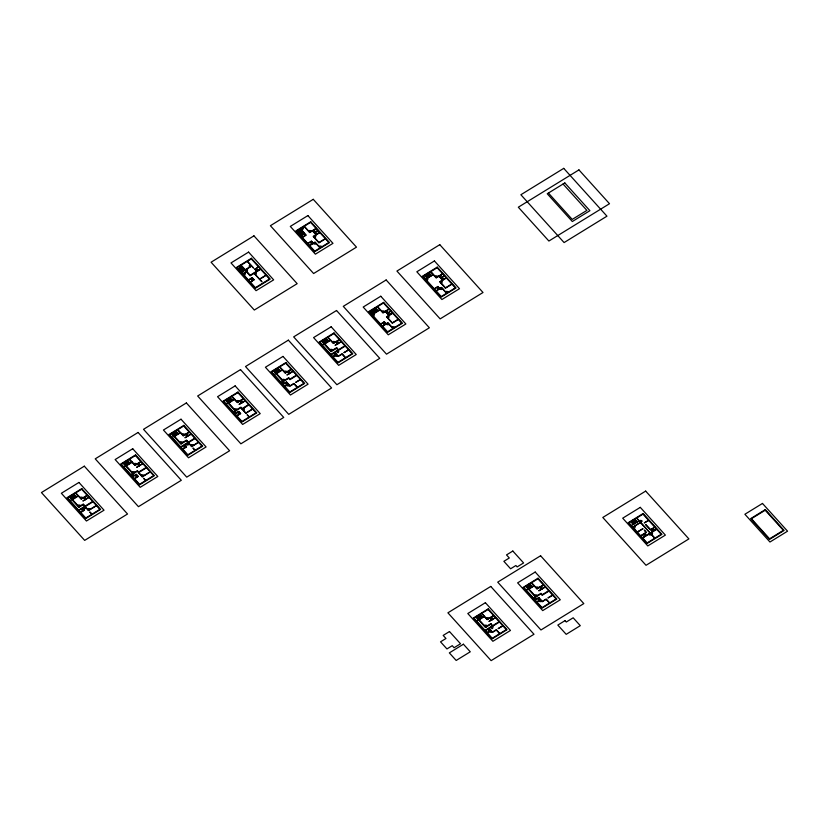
<?xml version="1.0" encoding="UTF-8"?>
<svg xmlns="http://www.w3.org/2000/svg" width="829" height="829" viewBox="0 0 829 829"><rect width="100%" height="100%" fill="white"/><g stroke="black" fill="none" stroke-linecap="round" stroke-linejoin="round"><path stroke-width="1.24" d="M373.786 310.233L374.252 309.766L373.578 310.005M427.432 274.938L427.909 274.461L427.236 274.71M238.441 268.917L241.902 266.793A2.135 1.731 -5.9 0 1 238.939 266.492M297.756 232.41L301.217 230.275A2.135 1.731 -5.9 0 1 298.253 229.975M238.783 269.301L242.244 267.166M298.098 232.783L301.559 230.659M239.125 269.674L242.586 267.549M298.44 233.167L301.911 231.032M239.467 270.057L242.928 267.922M298.792 233.54L302.253 231.415M239.809 270.441L243.27 268.306M299.134 233.923L302.595 231.788M240.151 270.814L243.622 268.689M299.476 234.306L302.937 232.172M240.503 271.197L243.964 269.062M299.818 234.68L303.279 232.555M240.845 271.57L244.306 269.446M300.16 235.063L303.621 232.928M241.187 271.953L244.648 269.819M300.502 235.446L303.963 233.312M245.26 269.757L251.384 265.995M241.529 272.337L244.99 270.202M245.425 269.933L251.539 266.171M300.844 235.819L304.305 233.685M316.046 228.389L309.745 232.265L304.305 226.255M242.762 273.694L246.223 271.57L240.669 265.425M302.077 237.187L305.538 235.053L299.984 228.908M316.201 228.566L309.683 232.576L304.088 226.39M243.073 274.036L246.969 271.643M302.388 237.529L306.284 235.135L300.419 228.649M258.555 266.928L254.493 269.425L258.71 267.104M314.357 232.576L317.87 230.41M314.512 232.752L318.035 230.586M260.389 268.948L250.203 275.218L241.104 265.156M319.704 232.441L313.175 236.452L318.937 242.814L325.455 238.804M319.859 232.607L313.559 236.493L318.999 242.503M260.689 269.29L250.078 275.829L246.534 271.912M248.399 279.933L252.13 277.632L254.12 279.829L250.379 282.129M307.714 243.425L311.455 241.125L313.279 243.146M248.555 280.109L252.068 277.943M307.87 243.591L311.393 241.426M250.223 281.953L253.964 279.653M309.549 245.446L315.041 242.058L320.212 247.788M309.704 245.622L314.979 242.369L319.994 247.923M259.529 279.114L265.985 275.135M318.771 242.638L325.3 238.628M259.467 279.414L266.14 275.311M425.588 275.891L427.329 274.824M426.199 276.575L430.137 274.161M371.755 311.3L373.682 310.119M124.319 464.478L128.65 461.815M425.515 279.124L433.08 274.472M172.608 434.945L176.929 432.282M226.742 401.63L231.073 398.967M274.596 372.169L278.927 369.506M322.761 342.522L327.082 339.859M372.376 311.984L376.698 309.321M425.671 279.3L433.235 274.648M70.538 498.198L74.869 495.524M123.822 466.914L131.614 462.116L129.148 459.38M172.111 437.38L179.903 432.583L177.427 429.857M226.244 404.055L234.037 399.267L231.571 396.531M274.098 374.594L281.891 369.807L279.425 367.071M322.263 344.957L330.046 340.159L327.579 337.434M371.879 314.419L379.661 309.621L377.195 306.885M70.04 500.623L77.833 495.825L75.366 493.1M125.863 466.188L132.36 462.188M174.152 436.655L180.639 432.655M228.286 403.329L234.773 399.34M276.14 373.879L282.637 369.879M324.305 344.232L330.792 340.232M372.19 314.751L380.407 309.694M72.082 499.897L78.568 495.908M442.562 273.746L436.261 277.622L430.831 271.601M442.727 273.922L436.199 277.933L430.603 271.746M140.878 461.525L135.013 465.131L129.583 459.121M189.157 431.992L183.302 435.598L177.862 429.588M243.301 398.676L237.436 402.283L231.996 396.262M291.155 369.216L285.29 372.822L279.86 366.801M339.31 339.569L333.455 343.175L328.015 337.165M388.925 309.03L383.071 312.637L377.63 306.626M141.034 461.701L134.951 465.442L132.132 462.323M189.323 432.168L183.24 435.909L180.421 432.8M243.457 398.842L237.374 402.593L234.555 399.474M291.311 369.392L285.228 373.133L282.409 370.014M339.465 339.745L333.382 343.486L330.574 340.367M389.081 309.207L382.998 312.947L380.19 309.828M87.097 495.245L81.232 498.851L75.791 492.83M87.252 495.41L81.169 499.162L78.351 496.043M440.883 277.933L444.396 275.767M441.038 278.109L444.551 275.943M138.971 465.846L136.619 467.297L142.868 463.722M139.189 465.711L142.702 463.546M187.25 436.323L184.908 437.764L191.147 434.199M187.468 436.189L190.991 434.023M241.384 402.998L239.042 404.438L245.28 400.873M241.612 402.863L245.125 400.697M289.248 373.537L286.896 374.977L293.145 371.413M289.466 373.402L292.979 371.237M337.403 343.9L335.061 345.341L341.299 341.766M337.621 343.755L341.144 341.6M387.236 313.217L390.76 311.051M387.402 313.393L390.915 311.227M85.19 499.566L82.838 501.006L89.076 497.441M85.408 499.431L88.921 497.265M446.23 277.788L439.702 281.808L445.453 288.171L451.981 284.16M446.385 277.964L440.085 281.85L445.515 287.86M181.002 443.494L186.473 440.126L188.318 442.158M331.154 351.071L336.626 347.703L338.46 349.734M392.583 313.082L386.501 316.823L392.252 323.186L398.334 319.445M392.739 313.258L386.884 316.865L392.324 322.875L398.179 319.269M78.942 506.737L83.294 504.063L85.128 506.094M130.868 474.696L137.386 470.685L138.64 472.084L146.205 467.421M186.784 440.468L180.877 444.106L171.375 433.588M233.291 411.847L240.918 407.143L242.182 408.542L248.627 404.573M281.145 382.387L288.782 377.692L290.036 379.081L296.481 375.112M336.937 348.045L331.03 351.683L321.528 341.154M83.594 504.405L78.817 507.348L69.304 496.83M131.179 475.038L137.262 471.297L142.287 476.862L150.287 471.939M233.591 412.189L240.793 407.754L245.83 413.319L252.71 409.091M281.456 382.729L288.658 378.293L289.912 379.692L296.792 375.454M434.241 288.772L437.971 286.471L439.805 288.502M434.396 288.948L437.909 286.782M138.516 472.685L146.515 467.763M132.547 476.561L136.288 474.261L138.267 476.457L134.536 478.758M180.681 446.862L194.763 438.189M242.058 409.153L248.938 404.915M330.833 354.439L344.916 345.766M234.97 413.702L238.7 411.402L240.69 413.598L236.949 415.899M282.824 384.252L286.565 381.941L290.067 385.817L293.963 383.423L297.456 387.298M380.594 324.066L384.335 321.766L386.169 323.787M78.61 510.104L92.693 501.441M132.702 476.737L136.225 474.571M180.991 447.204L195.074 438.531M235.125 413.878L238.638 411.712M282.979 384.418L286.502 382.252M331.144 354.781L345.216 346.107M380.749 324.232L384.273 322.077M78.921 510.446L93.003 501.783M436.064 290.803L441.567 287.414L446.738 293.145M436.22 290.979L441.494 287.725L446.51 293.279M134.371 478.582L138.111 476.281M182.66 449.049L186.401 446.748M236.793 415.733L240.534 413.433M284.648 386.273L288.388 383.972M332.812 356.625L336.553 354.325M382.428 326.087L387.92 322.699L393.101 328.429M182.815 449.225L186.556 446.924L184.722 444.904M284.813 386.449L288.326 384.283L289.995 386.127L293.891 383.734L297.238 387.433M332.968 356.802L336.481 354.636L338.159 356.491L342.056 354.087L345.392 357.786M382.583 326.263L387.858 323.009L392.873 328.564M80.589 512.301L84.33 510.001M80.755 512.467L84.485 510.167L82.662 508.146M445.297 287.995L451.815 283.984M142.132 476.685L150.132 471.763M191.53 446.468L198.411 442.23M245.674 413.143L252.555 408.915M300.409 379.454L295.694 382.356L300.564 379.63M348.563 349.807L343.848 352.708L348.719 349.983M198.577 442.406L191.696 446.644L188.193 442.769M88.351 510.405L96.351 505.483M96.506 505.649L88.506 510.581L85.004 506.706M477.183 618.33L481.11 615.916M527.006 587.668L530.933 585.243M632.081 522.985L636.009 520.571M476.499 620.88L484.053 616.227M526.322 590.217L533.876 585.564M631.397 525.534L638.972 520.871M479.162 619.771L484.364 616.569M528.985 589.108L534.187 585.906M640.496 522.177L642.237 521.109A2.135 1.731 -5.9 0 0 639.263 520.809M632.765 527.047L640.351 522.384M632.921 527.223L640.506 522.56M493.545 615.501L487.245 619.377L481.804 613.367M543.368 584.828L537.068 588.704L531.627 582.694M493.701 615.678L487.183 619.688L481.587 613.501M543.523 585.005L537.005 589.015L531.41 582.828M648.558 520.27L644.195 522.954L648.713 520.446M491.638 619.823L488.923 621.491L495.535 617.698M491.856 619.688L495.379 617.522M541.461 589.16L538.746 590.828L545.358 587.025M541.679 589.015L545.202 586.849M637.211 531.969L643.024 528.664L637.366 532.145M485.587 626.879L490.861 623.636L492.695 625.667M491.172 623.978L485.462 627.491L475.95 616.963M533.358 597.999L540.995 593.305L542.249 594.694L548.694 590.725M533.669 598.341L540.871 593.916L542.125 595.305L549.005 591.067M485.069 630.361L499.141 621.698M535.037 599.864L538.777 597.564L542.28 601.439L546.176 599.035L549.679 602.911M485.369 630.703L499.452 622.04M535.192 600.041L538.715 597.875M640.641 535.762L646.071 532.415L644.268 530.032L646.454 532.456L644.537 533.638M654.723 527.089L650.589 529.638L645.594 524.488L650.527 529.949L651.138 529.565M640.796 535.938L644.309 533.772L645.988 535.617M654.879 527.265L651.356 529.43L653.034 531.285M487.048 632.558L490.778 630.258M536.871 601.885L540.601 599.585M487.203 632.734L490.716 630.568L492.395 632.413L496.291 630.019L499.628 633.719M537.026 602.061L540.539 599.895L542.218 601.75L546.114 599.346L549.451 603.046M642.465 537.783L650.05 533.12M650.268 532.985L656.547 529.12M642.62 537.959L650.205 533.296M650.423 533.161L656.703 529.296M502.799 625.74L498.084 628.641L502.954 625.916M552.622 595.067L547.907 597.968L552.777 595.243M300.481 233.685L299.932 233.312L300.191 233.861M241.166 270.192L240.607 269.829L240.876 270.368M563.067 184.028L586.901 210.39L572.238 219.405L548.415 193.043M439.204 276.078L442.707 279.953M438.987 276.223L442.489 280.088M428.894 272.793L431.37 275.529M428.458 273.062L430.935 275.798M428.023 273.332L430.489 276.067M427.588 273.601L430.054 276.326M427.153 273.871L429.619 276.596M426.717 274.14L429.184 276.865M437.753 286.606L439.577 288.637M426.282 274.409L428.748 277.135M425.847 274.679L428.313 277.404M425.412 274.948L427.878 277.674M424.966 275.207L427.443 277.943M650.983 529.389L652.806 531.42M636.734 518.001L654.92 538.125M636.506 518.135L654.703 538.259M634.776 519.203L637.242 521.928M634.34 519.472L636.807 522.197M633.905 519.742L636.371 522.467M633.47 520.011L635.936 522.736M633.035 520.28L635.501 523.006M632.6 520.539L635.066 523.275M644.371 533.461L646.205 535.482M632.154 520.809L634.631 523.545M631.719 521.078L634.195 523.814M631.284 521.348L633.75 524.083M630.848 521.617L633.315 524.353M312.688 230.731L316.191 234.607M385.568 311.372L389.07 315.248M312.46 230.866L315.963 234.742M385.35 311.507L388.853 315.383M375.464 307.953L377.931 310.688M374.988 308.253L377.454 310.979M374.501 308.543L376.977 311.279M301.383 228.048L302.616 229.415A2.135 1.731 -5.9 0 0 303.113 226.98M374.024 308.844L376.49 311.569M373.547 309.134L376.014 311.87M373.06 309.435L375.527 312.16M311.227 241.26L313.061 243.28M384.117 321.901L385.941 323.921M372.584 309.725L375.05 312.46M372.097 310.025L374.573 312.761M371.62 310.326L374.086 313.051M299.487 231.343L302.575 234.752M373.61 313.352L371.143 310.616A2.135 1.731 -5.9 0 1 370.646 313.051M300.336 233.768L301.715 235.291M335.952 341.911L337.786 343.931M335.735 342.045L337.558 344.066M345.62 357.651L342.118 353.776L338.222 356.18L334.875 352.48M336.501 348.315L338.035 350.004M325.849 338.491L328.315 341.227M325.372 338.792L327.838 341.517M336.605 351.413L337.849 352.781A2.135 1.731 -5.9 0 0 338.336 350.346M324.885 339.082L327.362 341.817M324.408 339.382L326.875 342.118M323.932 339.683L326.398 342.408M323.445 339.973L325.911 342.709M334.657 352.615L336.325 354.46M322.968 340.273L325.434 342.999M322.481 340.564L324.958 343.299M322.004 340.864L324.471 343.589M324.73 343.962L331.465 351.413M255.197 269.27L256.866 271.114M254.98 269.404L256.648 271.249M247.446 261.249L253.612 268.078L247.218 261.394M540.011 587.17L541.834 589.191M539.793 587.305L541.617 589.326M254.244 273.259L261.933 281.767L254.026 273.394M529.7 583.885L532.166 586.611M529.265 584.144L531.731 586.88M251.912 277.767L253.747 279.798M528.829 584.414L531.296 587.15M528.394 584.683L530.861 587.419M527.959 584.953L530.425 587.688M527.524 585.222L529.99 587.958M538.56 597.699L540.384 599.719M240.172 267.85L243.26 271.27M527.078 585.492L529.555 588.227M526.643 585.761L529.109 588.497M241.021 270.285L242.389 271.798M526.208 586.03L535.71 596.548M525.773 586.3L535.285 596.818M287.798 371.558L289.622 373.578M287.57 371.693L289.404 373.713M277.694 368.138L280.161 370.874M277.207 368.439L279.684 371.164M276.731 368.729L279.197 371.465M276.254 369.029L278.72 371.755M275.767 369.319L278.233 372.055M275.29 369.62L277.756 372.345M286.337 382.086L288.171 384.107M274.803 369.91L277.28 372.646M274.326 370.211L276.793 372.936M273.85 370.501L276.316 373.237M276.575 373.61L283.311 381.06M273.363 370.801L282.876 381.319M490.188 617.833L492.011 619.864M489.96 617.978L491.794 619.999M499.856 633.584L496.353 629.708L492.457 632.102L489.11 628.403M490.737 624.237L492.271 625.936M479.877 614.548L482.343 617.284M479.442 614.817L481.908 617.553M490.841 627.335L492.074 628.703A2.135 1.731 -5.9 0 0 492.571 626.268M479.007 615.087L481.473 617.823M478.571 615.356L481.038 618.082M478.136 615.626L480.602 618.351M477.691 615.895L480.167 618.621M488.892 628.537L490.561 630.392M477.255 616.165L479.732 618.89M476.82 616.434L479.286 619.159M476.385 616.703L485.887 627.221M239.933 401.008L241.767 403.039M239.716 401.153L241.55 403.174M242.275 409.008L245.892 413.008M249.394 416.883L247.063 414.687L249.166 417.018M229.84 397.599L232.307 400.324M229.353 397.889L231.819 400.625M228.877 398.189L231.343 400.915M228.389 398.48L230.866 401.215M227.913 398.78L230.379 401.516M227.436 399.081L229.902 401.806M238.483 411.536L240.317 413.567M226.949 399.371L229.415 402.106M226.472 399.671L228.939 402.397M225.985 399.961L228.462 402.697M228.721 403.07L235.446 410.51M225.509 400.262L235.021 410.78M185.8 434.334L187.634 436.355M185.582 434.469L187.406 436.5M188.411 442.634L191.758 446.334M195.261 450.209L192.929 448.012L195.033 450.344M186.349 440.738L187.882 442.427M187.323 443.308L188.556 444.665A2.135 1.731 -5.9 0 1 185.592 444.365M175.696 430.925L178.173 433.65M175.22 431.215L177.686 433.95M174.743 431.515L177.209 434.241M174.256 431.805L176.722 434.541M173.779 432.106L176.245 434.831M173.292 432.396L175.769 435.132M184.504 445.038L186.173 446.883M172.815 432.697L175.282 435.422M172.339 432.987L174.805 435.722M171.852 433.287L174.318 436.023M174.587 436.386L181.313 443.836M137.521 463.867L139.345 465.888M137.293 464.002L139.127 466.022M138.733 472.551L142.35 476.551M145.852 480.426L143.521 478.229L145.635 480.561M127.417 460.447L129.884 463.183M126.93 460.748L129.407 463.473M126.454 461.038L128.92 463.774M125.977 461.338L128.443 464.064M125.49 461.629L127.956 464.364M125.013 461.929L127.479 464.665M136.06 474.395L137.894 476.416M124.526 462.23L127.003 464.955M124.049 462.52L126.516 465.256M123.573 462.82L126.039 465.546M126.298 465.919L133.034 473.369M123.086 463.11L132.599 473.639M83.739 497.576L85.563 499.607M83.511 497.711L85.346 499.742M85.221 506.571L88.568 510.27M92.071 514.146L89.739 511.939L91.853 514.281M73.636 494.167L76.102 496.892M83.169 504.674L84.693 506.364M84.693 506.892L85.936 508.26A2.135 1.731 -5.9 0 1 82.962 507.959M73.149 494.457L75.615 497.193M72.672 494.758L75.138 497.483M72.196 495.048L74.662 497.783M71.709 495.348L74.175 498.074M71.232 495.638L73.698 498.374M82.434 508.281L84.112 510.136M70.745 495.939L73.221 498.675M70.268 496.239L72.734 498.965M69.791 496.53L72.258 499.265M72.517 499.638L79.252 507.079M255.974 272.192A2.135 1.731 -5.9 0 1 255.477 274.627M249.653 267.062A2.135 1.731 -5.9 0 1 250.151 264.627M247.156 268.876A2.135 1.731 -5.9 0 1 246.659 271.301M244.804 272.979A2.135 1.731 -5.9 0 1 244.306 275.404M255.767 269.902A1.896 1.534 -5.9 0 1 258.41 270.171M252.016 280.855A2.135 1.731 -5.9 0 1 252.513 278.43M308.512 230.897A2.135 1.731 -5.9 0 1 311.476 231.198M315.289 235.426A2.135 1.731 -5.9 0 1 314.792 237.861M316.212 243.736A2.135 1.731 -5.9 0 1 313.248 243.436M311.331 244.348A2.135 1.731 -5.9 0 1 311.828 241.913M315.093 233.384A1.896 1.534 -5.9 0 1 317.725 233.654M314.222 229.778A1.896 1.534 -5.9 0 1 313.776 231.944M318.978 246.42A2.135 1.731 -5.9 0 1 321.942 246.721M85.273 496.633A1.896 1.534 -5.9 0 1 84.827 498.789M82.382 511.192A2.135 1.731 -5.9 0 1 82.879 508.768M77.708 505.379A2.135 1.731 -5.9 0 1 80.672 505.68M79.998 497.483A2.135 1.731 -5.9 0 1 82.962 497.783M87.335 508.902A2.135 1.731 -5.9 0 1 90.299 509.203M141.117 475.183A2.135 1.731 -5.9 0 1 144.08 475.483M132.909 473.981A2.135 1.731 -5.9 0 1 132.412 476.406M136.163 477.483A2.135 1.731 -5.9 0 1 136.661 475.048M139.054 462.914A1.896 1.534 -5.9 0 1 138.609 465.079M133.78 463.763A2.135 1.731 -5.9 0 1 136.744 464.064M131.801 472.002A2.135 1.731 -5.9 0 1 134.764 472.302M190.525 444.966A2.135 1.731 -5.9 0 1 193.489 445.266M187.344 433.391A1.896 1.534 -5.9 0 1 186.898 435.546M184.442 447.95A2.135 1.731 -5.9 0 1 184.94 445.525M179.769 442.126A2.135 1.731 -5.9 0 1 182.732 442.427M182.069 434.241A2.135 1.731 -5.9 0 1 185.033 434.541M244.006 407.951A2.135 1.731 -5.9 0 1 243.508 410.376M234.213 409.153A2.135 1.731 -5.9 0 1 237.177 409.453M236.203 400.915A2.135 1.731 -5.9 0 1 239.166 401.215M241.477 400.065A1.896 1.534 -5.9 0 1 241.032 402.231M238.586 414.635A2.135 1.731 -5.9 0 1 239.084 412.2M235.322 411.122A2.135 1.731 -5.9 0 1 234.825 413.557M440.748 275.135A1.896 1.534 -5.9 0 1 440.303 277.3M424.78 275.332A2.135 1.731 -5.9 0 1 424.282 277.756M437.847 289.704A2.135 1.731 -5.9 0 1 438.344 287.269M442.738 289.093A2.135 1.731 -5.9 0 1 439.764 288.793M441.608 278.741A1.896 1.534 -5.9 0 1 444.251 279.01M445.505 291.777A2.135 1.731 -5.9 0 1 448.468 292.077M435.028 276.254A2.135 1.731 -5.9 0 1 437.992 276.554M441.816 280.782A2.135 1.731 -5.9 0 1 441.318 283.207M427.401 278.233A2.135 1.731 -5.9 0 1 426.904 280.668M283.186 381.661A2.135 1.731 -5.9 0 1 282.689 384.096M286.44 385.174A2.135 1.731 -5.9 0 1 286.938 382.739M289.559 385.651A2.135 1.731 -5.9 0 1 286.596 385.35M289.331 370.604A1.896 1.534 -5.9 0 1 288.886 372.77M284.057 371.454A2.135 1.731 -5.9 0 1 287.021 371.755M282.078 379.692A2.135 1.731 -5.9 0 1 285.041 379.993M387.972 314.025A1.896 1.534 -5.9 0 1 390.604 314.295M387.102 310.419A1.896 1.534 -5.9 0 1 386.666 312.585M391.858 327.061A2.135 1.731 -5.9 0 1 394.832 327.362M389.091 324.377A2.135 1.731 -5.9 0 1 386.127 324.077M384.21 324.989A2.135 1.731 -5.9 0 1 384.708 322.554M373.92 313.694A2.135 1.731 -5.9 0 1 373.423 316.118M381.827 311.269A2.135 1.731 -5.9 0 1 384.801 311.569M388.614 315.797A2.135 1.731 -5.9 0 1 388.117 318.222M332.222 341.817A2.135 1.731 -5.9 0 1 335.185 342.118M329.921 349.703A2.135 1.731 -5.9 0 1 332.885 350.004M334.595 355.527A2.135 1.731 -5.9 0 1 335.092 353.102M337.724 356.004A2.135 1.731 -5.9 0 1 334.75 355.703M337.486 340.968A1.896 1.534 -5.9 0 1 337.051 343.123M634.651 526.156A2.135 1.731 -5.9 0 1 634.154 528.591M652.164 532.094A2.135 1.731 -5.9 0 1 651.667 534.518M651.801 529.918A2.135 1.731 -5.9 0 1 654.765 530.218M644.257 536.684A2.135 1.731 -5.9 0 1 644.755 534.259M651.439 534.653A2.135 1.731 -5.9 0 1 648.475 534.363M541.544 586.227A1.896 1.534 -5.9 0 1 541.109 588.383M535.835 587.346A2.135 1.731 -5.9 0 1 538.798 587.647M541.772 601.263A2.135 1.731 -5.9 0 1 538.809 600.963M538.653 600.787A2.135 1.731 -5.9 0 1 539.151 598.351M535.399 597.284A2.135 1.731 -5.9 0 1 534.902 599.709M534.477 595.191A2.135 1.731 -5.9 0 1 537.441 595.491M486.012 618.009A2.135 1.731 -5.9 0 1 488.975 618.31M488.83 631.46A2.135 1.731 -5.9 0 1 489.328 629.024M491.949 631.926A2.135 1.731 -5.9 0 1 488.986 631.625M491.721 616.89A1.896 1.534 -5.9 0 1 491.286 619.056M484.343 625.512A2.135 1.731 -5.9 0 1 487.317 625.812M253.943 235.84L211.084 262.223L254.306 310.046L297.165 283.663L253.943 235.84M313.258 199.323L270.399 225.706L313.621 273.529L356.48 247.146L313.258 199.323M248.576 252.109L230.99 262.928L256.068 290.678L273.653 279.86L248.576 252.109M307.891 215.592L290.305 226.421L315.383 254.171L332.968 243.343L307.891 215.592M251.415 258.275L236.462 267.477L255.28 288.295L270.223 279.093L251.415 258.275M310.73 221.768L295.787 230.97L314.595 251.778L329.538 242.576L310.73 221.768M251.291 258.886L237.208 267.549L255.405 287.684L269.477 279.01L251.291 258.886M310.606 222.369L296.523 231.042L314.719 251.166L328.802 242.503L310.606 222.369M563.73 168.36L520.871 194.742L564.093 242.565L606.952 216.182L563.73 168.36M439.784 244.679L396.925 271.062L440.147 318.885L483.006 292.502L439.784 244.679M138.091 432.458L95.231 458.841L138.453 506.674L181.313 480.292L138.091 432.458M186.38 402.935L143.521 429.318L186.743 477.141L229.602 450.758L186.38 402.935M240.514 369.61L197.654 395.993L240.876 443.816L283.736 417.433L240.514 369.61M288.368 340.149L245.508 366.532L288.73 414.355L331.59 387.972L288.368 340.149M336.533 310.502L293.663 336.885L336.895 384.718L379.755 358.335L336.533 310.502M386.148 279.964L343.279 306.347L386.511 354.17L429.37 327.787L386.148 279.964M84.309 466.178L41.45 492.561L84.672 540.384L127.531 514.001L84.309 466.178M578.943 169.893L518.322 207.209L548.891 241.032L609.502 203.716L578.943 169.893M434.417 260.948L416.832 271.777L441.909 299.518L459.494 288.699L434.417 260.948M132.723 448.738L115.138 459.556L140.215 487.307L157.8 476.478L132.723 448.738M181.012 419.205L163.427 430.023L188.504 457.774L206.089 446.955L181.012 419.205M235.146 385.879L217.561 396.708L242.638 424.448L260.223 413.63L235.146 385.879M283 356.418L265.415 367.247L290.492 394.998L308.077 384.169L283 356.418M331.165 326.781L313.58 337.6L338.657 365.351L356.242 354.522L331.165 326.781M380.77 296.233L363.185 307.062L388.273 334.812L405.858 323.984L380.77 296.233M564.829 182.94L547.244 193.768L572.321 221.519L589.906 210.69L564.829 182.94M78.942 482.447L61.356 493.276L86.434 521.016L104.019 510.198L78.942 482.447M437.256 267.125L422.303 276.316L441.111 297.134L456.064 287.932L437.256 267.125M437.132 267.726L423.049 276.399L441.235 296.523L455.318 287.86L437.132 267.726M135.562 454.903L120.619 464.105L139.427 484.913L154.37 475.711L135.562 454.903M183.851 425.37L168.898 434.572L187.706 455.38L202.659 446.189L183.851 425.37M237.985 392.044L223.032 401.246L241.85 422.065L256.793 412.863L237.985 392.044M285.839 362.594L270.896 371.796L289.704 392.604L304.647 383.402L285.839 362.594M333.994 332.947L319.051 342.149L337.859 362.957L352.812 353.755L333.994 332.947M383.609 302.409L368.667 311.611L387.475 332.419L402.428 323.217L383.609 302.409M135.438 455.515L121.355 464.178L139.552 484.302L153.634 475.639L135.438 455.515M81.781 488.613L66.838 497.814L85.646 518.633L100.589 509.431L81.781 488.613M183.727 425.982L169.644 434.645L187.831 454.779L201.913 446.106L183.727 425.982M237.861 392.656L223.778 401.329L241.964 421.453L256.047 412.79L237.861 392.656M285.715 363.195L271.632 371.869L289.829 391.993L303.911 383.33L285.715 363.195M333.88 333.559L319.797 342.222L337.983 362.356L352.066 353.682L333.88 333.559M383.485 303.01L369.413 311.683L387.599 331.807L401.682 323.144L383.485 303.01M81.656 489.224L67.574 497.897L85.77 518.021L99.853 509.348L81.656 489.224M512.819 551.036L506.519 554.912L509.296 557.99L503.877 561.326L510.602 568.777L515.887 565.523L517.141 566.912L523.596 562.943L512.819 551.036M490.758 586.435L447.898 612.818L491.12 660.64L533.99 634.258L490.758 586.435M540.591 555.762L497.721 582.145L540.954 629.978L583.813 603.595L540.591 555.762M645.667 491.089L602.797 517.472L646.029 565.295L688.889 538.912L645.667 491.089M485.39 602.704L467.805 613.533L492.882 641.283L510.467 630.454L485.39 602.704M535.213 572.041L517.628 582.86L542.705 610.61L560.29 599.781L535.213 572.041M640.289 507.358L622.703 518.177L647.791 545.928L665.376 535.109L640.289 507.358M449.484 631.543L443.183 635.418L445.961 638.496L440.531 641.833L446.955 648.941L452.24 645.687L454.074 647.729L460.52 643.76L449.484 631.543M488.229 608.88L473.286 618.071L492.094 638.89L507.037 629.688L488.229 608.88M538.052 578.207L523.109 587.409L541.917 608.217L556.86 599.015L538.052 578.207M643.128 513.524L628.185 522.726L646.993 543.534L661.946 534.342L643.128 513.524M488.105 609.481L474.022 618.154L492.219 638.278L506.301 629.615L488.105 609.481M537.928 578.818L523.845 587.481L542.042 607.616L556.124 598.942L537.928 578.818M643.003 514.135L628.931 522.798L647.117 542.933L661.2 534.259L643.003 514.135M463.421 644.216L449.339 652.889L456.188 660.454L470.271 651.791L463.421 644.216M565.026 620.641L557.824 625.076L566.197 634.34L580.279 625.667L573.16 617.802L566.28 622.03L565.026 620.641M762.473 503.441L744.888 514.26L769.965 542.011L787.55 531.182L762.473 503.441M765.312 509.607L750.659 518.633L769.467 539.441L784.12 530.415L765.312 509.607M765.188 510.229L751.416 518.705L769.592 538.819L783.364 530.342L765.188 510.229"/></g></svg>
